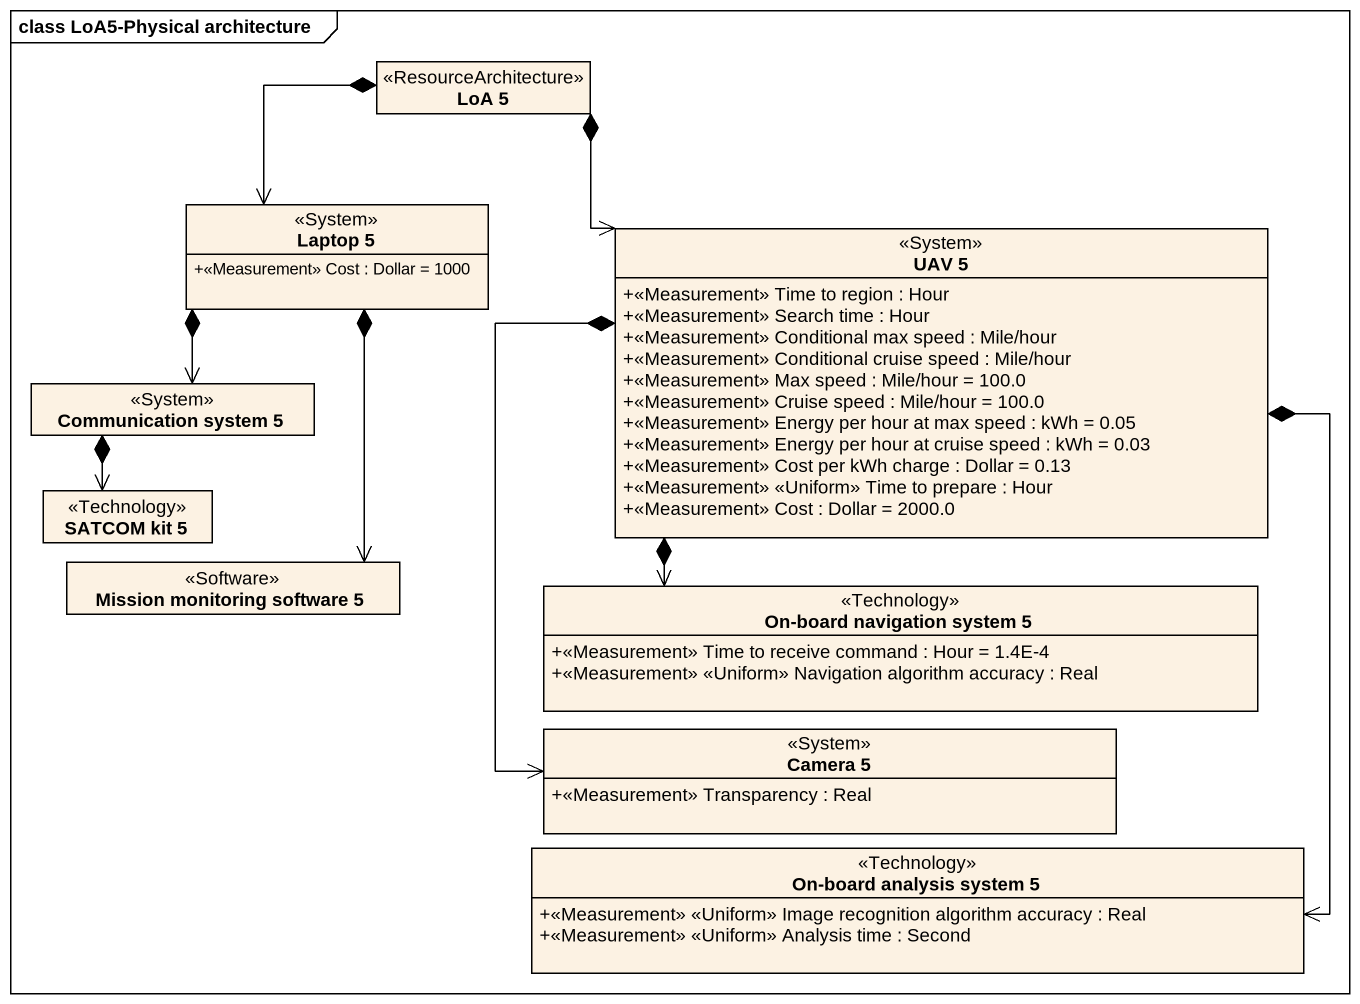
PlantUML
@startuml
mainframe class LoA5-Physical architecture
hide circle
hide empty members
skinparam classAttributeIconSize 0
class "LoA 5" as LoA_5 <<ResourceArchitecture>>
class "Laptop 5" as Laptop_5 <<System>> {
  +<<Measurement>> Cost : Dollar = 1000
}
class "UAV 5" as UAV_5 <<System>> {
  +<<Measurement>> Time to region : Hour
  +<<Measurement>> Search time : Hour
  +<<Measurement>> Conditional max speed : Mile/hour
  +<<Measurement>> Conditional cruise speed : Mile/hour
  +<<Measurement>> Max speed : Mile/hour = 100.0
  +<<Measurement>> Cruise speed : Mile/hour = 100.0
  +<<Measurement>> Energy per hour at max speed : kWh = 0.05
  +<<Measurement>> Energy per hour at cruise speed : kWh = 0.03
  +<<Measurement>> Cost per kWh charge : Dollar = 0.13
  +<<Measurement>> <<Uniform>> Time to prepare : Hour
  +<<Measurement>> Cost : Dollar = 2000.0
}
class "Communication system 5" as Communication_system_5 <<System>>
class "SATCOM kit 5" as SATCOM_kit_5 <<Technology>>
class "Mission monitoring software 5" as Mission_monitoring_software <<Software>>
class "On-board navigation system 5" as On_board_navigation_system_5 <<Technology>> {
  +<<Measurement>> Time to receive command : Hour = 1.4E-4
  +<<Measurement>> <<Uniform>> Navigation algorithm accuracy : Real
}
class "Camera 5" as Camera_5 <<System>> {
  +<<Measurement>> Transparency : Real
}
class "On-board analysis system 5" as On_board_analysis_system_5 <<Technology>> {
  +<<Measurement>> <<Uniform>> Image recognition algorithm accuracy : Real
  +<<Measurement>> <<Uniform>> Analysis time : Second
}
LoA_5 *--> Laptop_5
LoA_5 *--> UAV_5
Laptop_5 *--> Communication_system_5
Laptop_5 *--> Mission_monitoring_software
UAV_5 *--> On_board_navigation_system_5
UAV_5 *--> Camera_5
UAV_5 *--> On_board_analysis_system_5
Communication_system_5 *--> SATCOM_kit_5
@enduml
